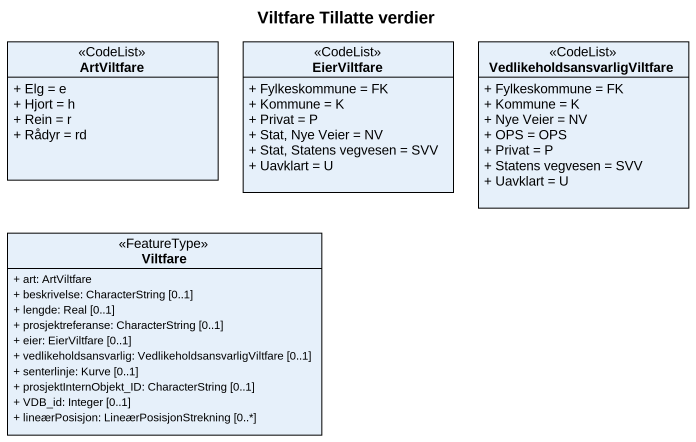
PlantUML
@startuml
title Viltfare Tillatte verdier
hide circle
hide empty members
skinparam classAttributeIconSize 0
class ArtViltfare <<CodeList>> {
  + Elg = e
  + Hjort = h
  + Rein = r
  + Rådyr = rd
}
class EierViltfare <<CodeList>> {
  + Fylkeskommune = FK
  + Kommune = K
  + Privat = P
  + Stat, Nye Veier = NV
  + Stat, Statens vegvesen = SVV
  + Uavklart = U
}
class "VedlikeholdsansvarligViltfare" as VedlikeholdsansvarligViltfar <<CodeList>> {
  + Fylkeskommune = FK
  + Kommune = K
  + Nye Veier = NV
  + OPS = OPS
  + Privat = P
  + Statens vegvesen = SVV
  + Uavklart = U
}
class Viltfare <<FeatureType>> {
  + art: ArtViltfare
  + beskrivelse: CharacterString [0..1]
  + lengde: Real [0..1]
  + prosjektreferanse: CharacterString [0..1]
  + eier: EierViltfare [0..1]
  + vedlikeholdsansvarlig: VedlikeholdsansvarligViltfare [0..1]
  + senterlinje: Kurve [0..1]
  + prosjektInternObjekt_ID: CharacterString [0..1]
  + VDB_id: Integer [0..1]
  + lineærPosisjon: LineærPosisjonStrekning [0..*]
}
@enduml
